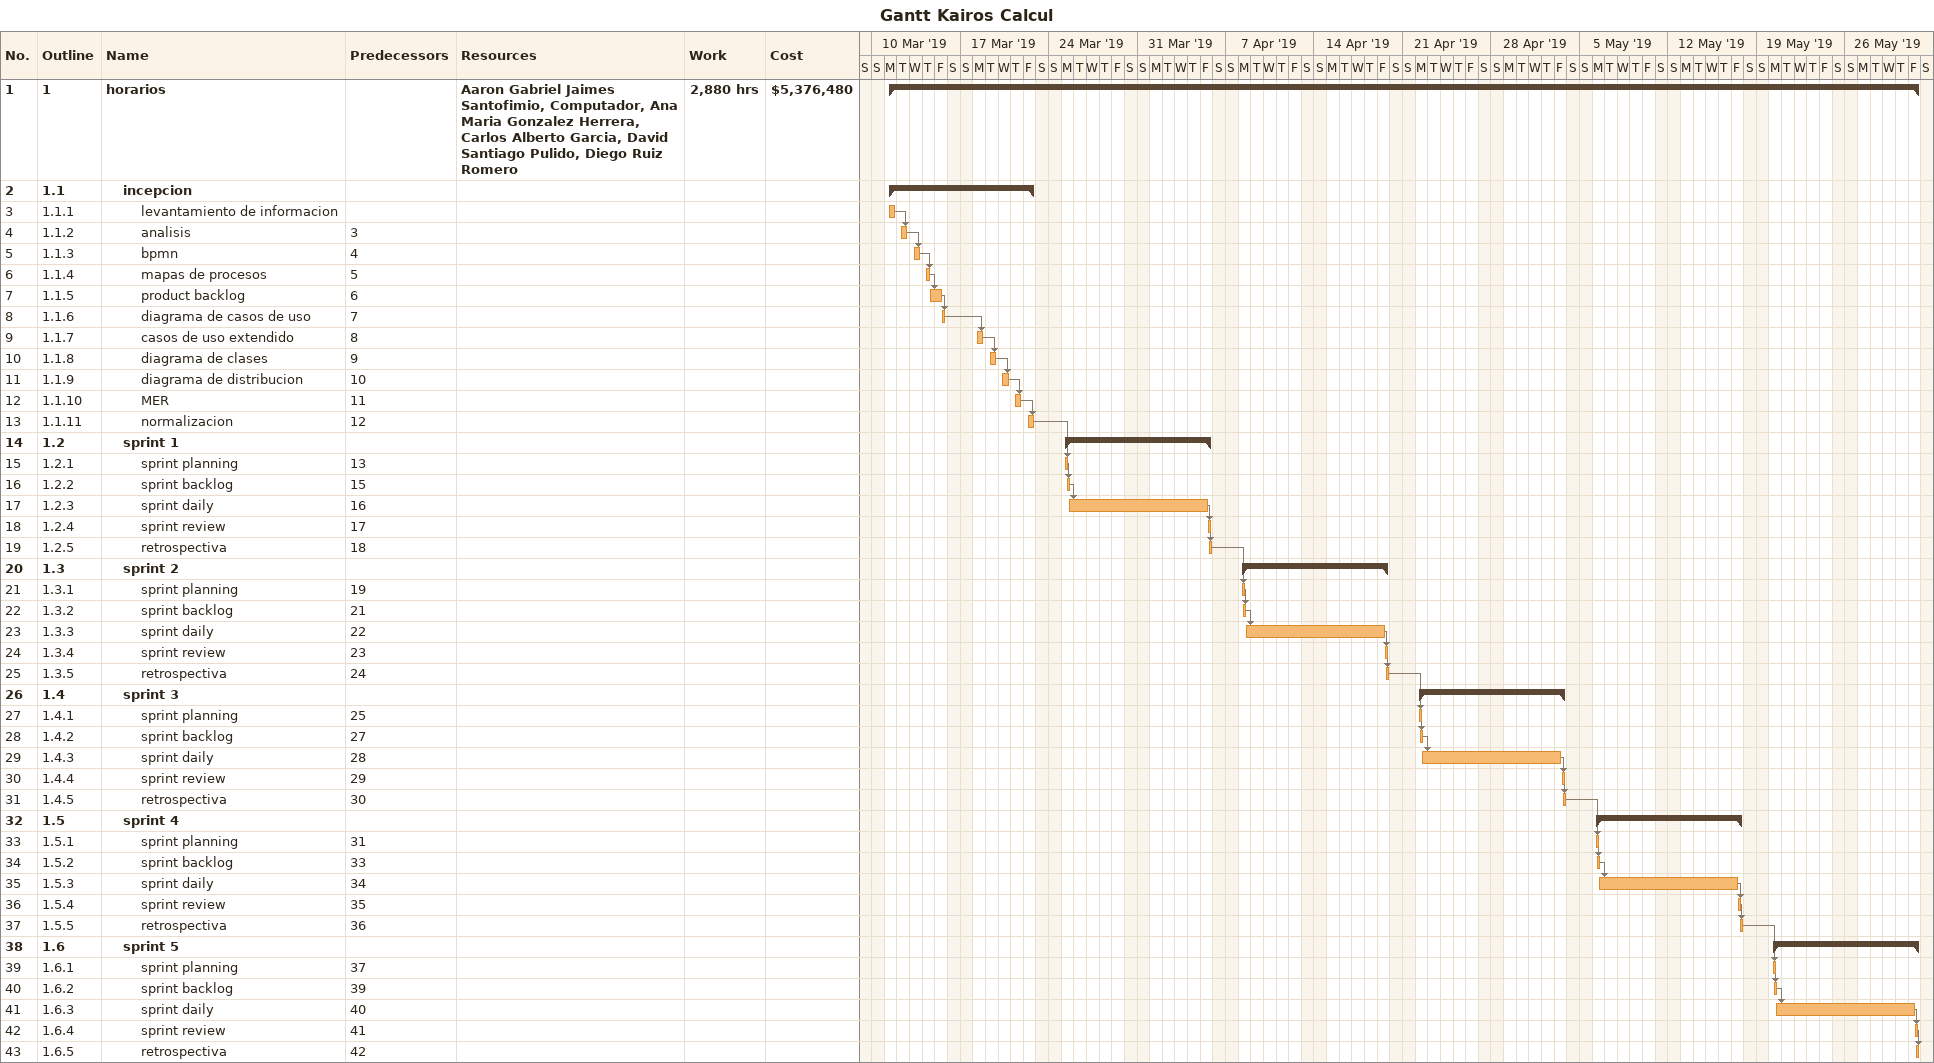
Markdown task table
Gantt Kairos Calcul

| ID | WBS | Task | Start | Finish | Predecessors | Resources | Work (h) | Cost ($) |
|---|---|---|---|---|---|---|---|---|
| 1 | 1 | **horarios** | 2019-03-11 | 2019-05-31 |  | Aaron Gabriel Jaimes Santofimio, Computador, Ana Maria Gonzalez Herrera, Carlos Alberto Garcia, David Santiago Pulido, Diego Ruiz Romero | 2880 | 5376480 |
| 2 | 1.1 | **incepcion** | 2019-03-11 | 2019-03-22 |  |  |  |  |
| 3 | 1.1.1 | levantamiento de informacion | 2019-03-11 | 2019-03-11 |  |  |  |  |
| 4 | 1.1.2 | analisis | 2019-03-12 | 2019-03-12 | 3 |  |  |  |
| 5 | 1.1.3 | bpmn | 2019-03-13 | 2019-03-13 | 4 |  |  |  |
| 6 | 1.1.4 | mapas de procesos | 2019-03-14 | 2019-03-14 | 5 |  |  |  |
| 7 | 1.1.5 | product backlog | 2019-03-14 | 2019-03-15 | 6 |  |  |  |
| 8 | 1.1.6 | diagrama de casos de uso | 2019-03-15 | 2019-03-15 | 7 |  |  |  |
| 9 | 1.1.7 | casos de uso extendido | 2019-03-18 | 2019-03-18 | 8 |  |  |  |
| 10 | 1.1.8 | diagrama de clases | 2019-03-19 | 2019-03-19 | 9 |  |  |  |
| 11 | 1.1.9 | diagrama de distribucion | 2019-03-20 | 2019-03-20 | 10 |  |  |  |
| 12 | 1.1.10 | MER | 2019-03-21 | 2019-03-21 | 11 |  |  |  |
| 13 | 1.1.11 | normalizacion | 2019-03-22 | 2019-03-22 | 12 |  |  |  |
| 14 | 1.2 | **sprint 1** | 2019-03-25 | 2019-04-05 |  |  |  |  |
| 15 | 1.2.1 | sprint planning | 2019-03-25 | 2019-03-25 | 13 |  |  |  |
| 16 | 1.2.2 | sprint backlog | 2019-03-25 | 2019-03-25 | 15 |  |  |  |
| 17 | 1.2.3 | sprint daily | 2019-03-25 | 2019-04-05 | 16 |  |  |  |
| 18 | 1.2.4 | sprint review | 2019-04-05 | 2019-04-05 | 17 |  |  |  |
| 19 | 1.2.5 | retrospectiva | 2019-04-05 | 2019-04-05 | 18 |  |  |  |
| 20 | 1.3 | **sprint 2** | 2019-04-08 | 2019-04-19 |  |  |  |  |
| 21 | 1.3.1 | sprint planning | 2019-04-08 | 2019-04-08 | 19 |  |  |  |
| 22 | 1.3.2 | sprint backlog | 2019-04-08 | 2019-04-08 | 21 |  |  |  |
| 23 | 1.3.3 | sprint daily | 2019-04-08 | 2019-04-19 | 22 |  |  |  |
| 24 | 1.3.4 | sprint review | 2019-04-19 | 2019-04-19 | 23 |  |  |  |
| 25 | 1.3.5 | retrospectiva | 2019-04-19 | 2019-04-19 | 24 |  |  |  |
| 26 | 1.4 | **sprint 3** | 2019-04-22 | 2019-05-03 |  |  |  |  |
| 27 | 1.4.1 | sprint planning | 2019-04-22 | 2019-04-22 | 25 |  |  |  |
| 28 | 1.4.2 | sprint backlog | 2019-04-22 | 2019-04-22 | 27 |  |  |  |
| 29 | 1.4.3 | sprint daily | 2019-04-22 | 2019-05-03 | 28 |  |  |  |
| 30 | 1.4.4 | sprint review | 2019-05-03 | 2019-05-03 | 29 |  |  |  |
| 31 | 1.4.5 | retrospectiva | 2019-05-03 | 2019-05-03 | 30 |  |  |  |
| 32 | 1.5 | **sprint 4** | 2019-05-06 | 2019-05-17 |  |  |  |  |
| 33 | 1.5.1 | sprint planning | 2019-05-06 | 2019-05-06 | 31 |  |  |  |
| 34 | 1.5.2 | sprint backlog | 2019-05-06 | 2019-05-06 | 33 |  |  |  |
| 35 | 1.5.3 | sprint daily | 2019-05-06 | 2019-05-17 | 34 |  |  |  |
| 36 | 1.5.4 | sprint review | 2019-05-17 | 2019-05-17 | 35 |  |  |  |
| 37 | 1.5.5 | retrospectiva | 2019-05-17 | 2019-05-17 | 36 |  |  |  |
| 38 | 1.6 | **sprint 5** | 2019-05-20 | 2019-05-31 |  |  |  |  |
| 39 | 1.6.1 | sprint planning | 2019-05-20 | 2019-05-20 | 37 |  |  |  |
| 40 | 1.6.2 | sprint backlog | 2019-05-20 | 2019-05-20 | 39 |  |  |  |
| 41 | 1.6.3 | sprint daily | 2019-05-20 | 2019-05-31 | 40 |  |  |  |
| 42 | 1.6.4 | sprint review | 2019-05-31 | 2019-05-31 | 41 |  |  |  |
| 43 | 1.6.5 | retrospectiva | 2019-05-31 | 2019-05-31 | 42 |  |  |  |
